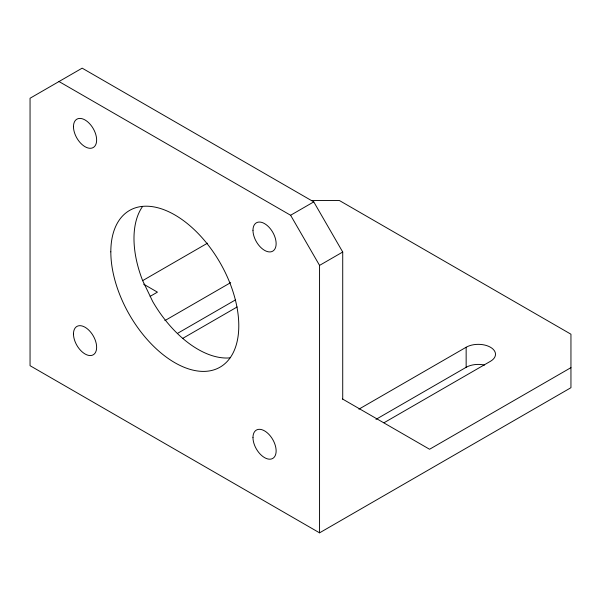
<?xml version="1.0" encoding="UTF-8"?>
<svg xmlns="http://www.w3.org/2000/svg" width="601" height="601" viewBox="0 0 601 601"><rect width="100%" height="100%" fill="white"/><g stroke="black" fill="none" stroke-linecap="round" stroke-linejoin="round"><path stroke-width="0.9" d="M142.505 280.712L207.503 243.18M150.13 296.361L157.432 292.146L143.639 284.175M59.003 81.533L290.606 215.256L313.767 201.883L342.72 252.022L342.72 399.117M164.877 320.611L230.694 282.613M177.881 333.157L235.562 299.854M182.696 338.401L237.132 306.968M313.767 201.883L82.164 68.161L30.05 98.248L30.05 365.686L319.559 532.839L319.559 265.394L342.72 252.022M358.895 409.168L466.151 347.25A17.196 9.932 0 0 1 490.469 347.25A17.196 9.932 0 0 1 490.469 361.291L384.031 422.743M375.963 419.378L466.151 367.309A17.196 9.932 0 0 1 484.466 365.055M570.95 367.639L429.572 449.263L342.397 398.929M319.559 532.839L570.95 387.698L570.95 334.209L339.34 200.494L311.326 200.494M290.606 215.256L319.559 265.394M466.151 347.25L466.151 367.309M229.958 357.88A90.481 52.242 60 0 1 152.722 301.552L142.557 280.374A90.481 52.242 60 0 1 142.557 206.496M252.976 230.296A16.377 9.458 60 0 0 270.345 251.909A16.377 9.458 60 0 0 270.345 228.748A16.377 9.458 60 0 0 252.976 230.296M252.976 437.566A16.377 9.458 60 0 0 270.345 459.172A16.377 9.458 60 0 0 270.345 436.01A16.377 9.458 60 0 0 252.976 437.566M110.824 251.857A90.481 52.242 60 0 0 206.797 371.253A90.481 52.242 60 0 0 206.797 243.285A90.481 52.242 60 0 0 110.824 251.857M73.48 126.668A16.377 9.458 60 0 0 90.849 148.274A16.377 9.458 60 0 0 90.849 125.113A16.377 9.458 60 0 0 73.48 126.668M73.48 333.931A16.377 9.458 60 0 0 90.849 355.537A16.377 9.458 60 0 0 90.849 332.376A16.377 9.458 60 0 0 73.48 333.931"/></g></svg>
